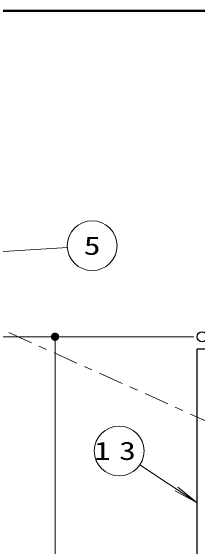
# Model space of a CAD drawing. Units: millimetres on the paper, scale 1:50. Extents: x -385 to 0, y -297 to 267.
# Drawn here: x -340.6 to -318.1, y 202.5 to 267 of the extents above; entities that cross this region are included whole.
import ezdxf
from ezdxf.enums import TextEntityAlignment as Align

# ---------------------------------------------------------------- set-up
doc = ezdxf.new("R2010")
doc.units = ezdxf.units.MM
doc.linetypes.add('USER2', pattern=[6, 3, -1, 1, -1])
doc.layers.add('LY_1', color=7, linetype='Continuous', lineweight=25)
doc.styles.add('ＭＳ ゴシック', font='')
doc.styles.get('ＭＳ ゴシック').set_extended_font_data('MS Gothic')

# ---------------------------------------------------------------- blocks, each defined once
blk = doc.blocks.new('filled_dot')
at = {"color": 0, "linetype": 'Continuous', "lineweight": -2, "const_width": 1.25}
blk.add_lwpolyline([(-0.625, 0, 1), (0.625, 0, 1)], format="xyb", close=True, dxfattribs=at)

msp = doc.modelspace()

# ---------------------------------------------------------------- linework, layer by layer
at = {"layer": 'LY_1', "lineweight": 50}
msp.add_line((0, 267), (-385, 267), dxfattribs=at)
at = {"layer": 'LY_1', "lineweight": 13}
for p, q in [((-333.797, 238.482), (-343.807, 237.823)), ((-336.277, 227.706), (-345.309, 227.706)), ((-318.557, 227.706), (-336.277, 227.706)), ((-335.277, 107.706), (-335.277, 227.706)), ((-325.057, 212.282), (-318.157, 207.706)), ((-318.157, 207.706), (-320.792, 209.14)), ((-318.157, 207.706), (-320.503, 209.576))]:
    msp.add_line(p, q, dxfattribs=at)
at = {"layer": 'LY_1', "linetype": 'USER2', "lineweight": 13}
msp.add_line((-310.757, 214.706), (-362.024, 237.723), dxfattribs=at)
at = {"layer": 'LY_1'}
for p in [(-318.157, 189.208), (-317.057, 226.203)]:
    msp.add_line(p, (-318.157, 226.203), dxfattribs=at)
at = {"layer": 'LY_1', "lineweight": 13}
for centre in [(-330.804, 238.679), (-327.557, 213.941)]:
    msp.add_circle(centre, 3, dxfattribs=at)
at = {"layer": 'LY_1'}
msp.add_circle((-317.557, 227.706), 0.605, dxfattribs=at)

# ---------------------------------------------------------------- block references
at = {"layer": 'LY_1', "lineweight": 13, "xscale": 0.4, "yscale": 0.4, "rotation": 270}
msp.add_blockref('filled_dot', (-335.277, 227.706), dxfattribs=at)

# ---------------------------------------------------------------- texts
at = {"layer": 'LY_1', "style": 'ＭＳ ゴシック', "width": 1.35}
msp.add_text('5', height=2.199, dxfattribs=at).set_placement((-330.804, 238.679), align=Align.MIDDLE_CENTER)
at = {"layer": 'LY_1', "insert": (-327.557, 213.941), "char_height": 2.199, "attachment_point": 5, "style": 'ＭＳ ゴシック'}
msp.add_mtext('\\T1.5;\\W1.35;13', dxfattribs=at)

doc.saveas('drawing.dxf')
